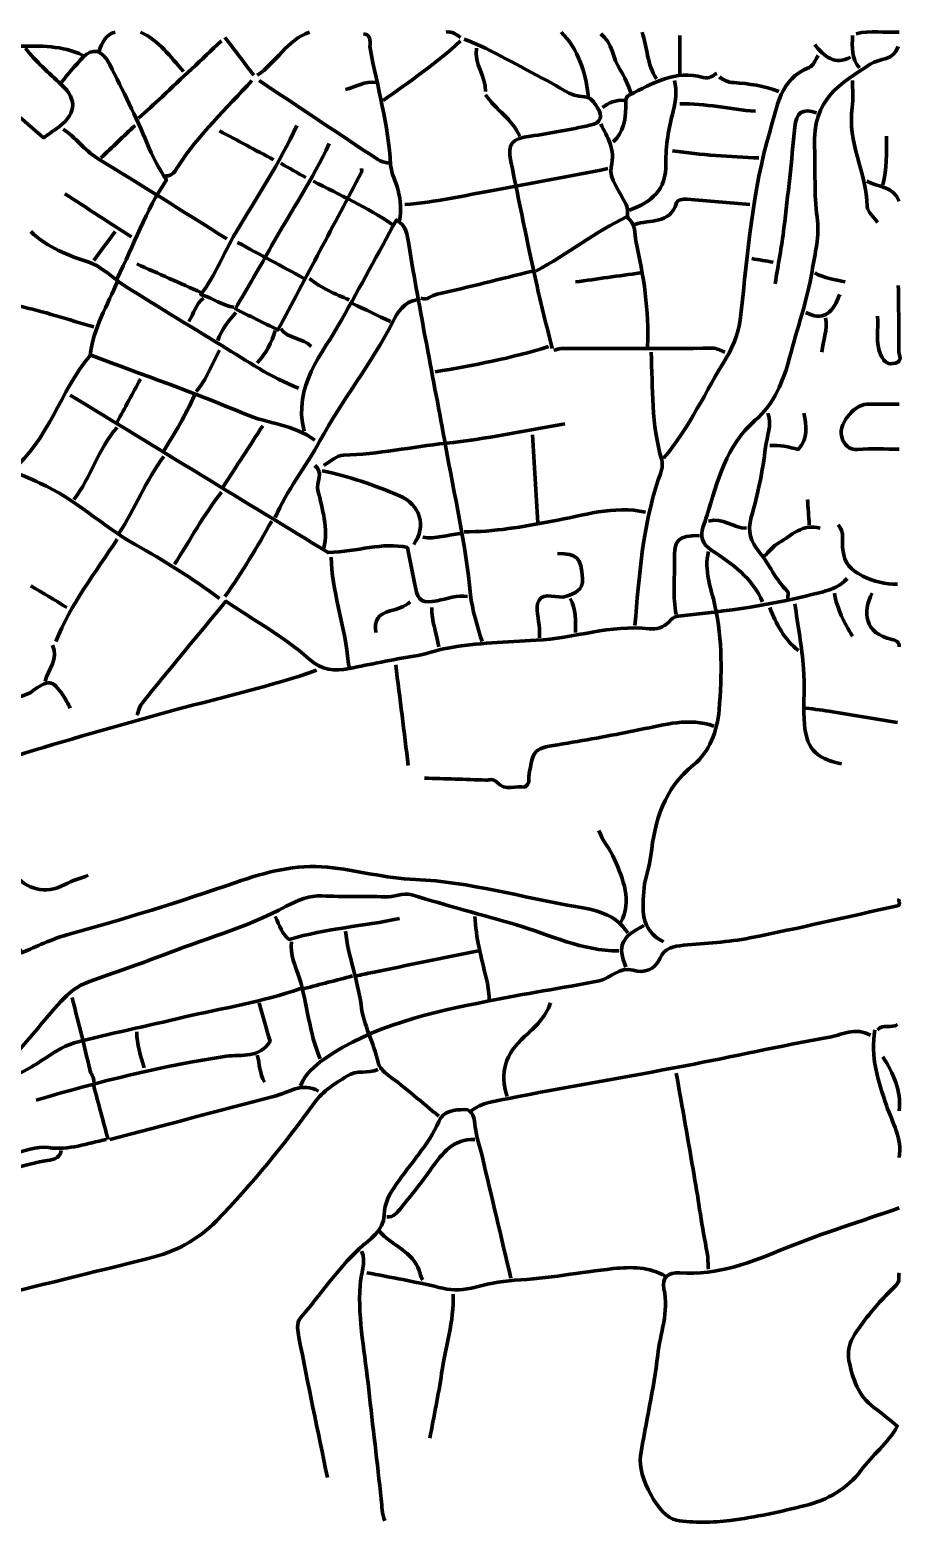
# Model space of a CAD drawing. Header units: inches. Extents: x 15 to 203, y -220 to -69.
# Drawn here: x 153.1 to 203.1, y -154.6 to -69 of the extents above; entities that cross this region are included whole.
import ezdxf

# ---------------------------------------------------------------- set-up
doc = ezdxf.new("R2010")
doc.units = ezdxf.units.IN
doc.header["$MEASUREMENT"] = 0
doc.layers.add('Calque 1', color=7, linetype='Continuous')

msp = doc.modelspace()

# ---------------------------------------------------------------- linework, layer by layer
at = {"layer": 'Calque 1', "color": 7, "lineweight": 70, "true_color": 0xffffff}
for points in [[(157.951, -69.079), (157.392, -69.226), (157.206, -69.692), (157.023, -70.162)], [(159.395, -69.079), (160.465, -69.568), (161.119, -70.511), (161.87, -71.348)], [(169.088, -69.079), (167.799, -69.551), (167.178, -70.83), (166.098, -71.554)], [(177.751, -69.388), (177.501, -69.218), (177.256, -69.033), (176.926, -69.079)], [(188.166, -69.079), (188.464, -69.966), (188.448, -70.949), (188.991, -71.76)], [(190.332, -69.285), (190.332, -70.007), (190.332, -70.729), (190.332, -71.451)], [(200.231, -69.285), (200.233, -69.934), (200.129, -70.607), (200.644, -71.142)], [(202.913, -69.079), (202.089, -69.14), (201.255, -68.957), (200.438, -69.182)], [(164.242, -69.388), (164.792, -70.11), (165.342, -70.832), (165.892, -71.554)], [(177.751, -69.595), (176.373, -70.86), (174.848, -71.933), (173.316, -72.998)], [(178.679, -70.007), (178.507, -70.904), (179.201, -71.62), (179.194, -72.482)], [(198.066, -69.801), (198.608, -70.492), (199.231, -71.005), (200.128, -70.523)], [(172.904, -71.966), (172.266, -71.877), (171.735, -72.239), (171.151, -72.379)], [(179.194, -72.688), (179.779, -73.536), (180.721, -74.087), (181.154, -75.06)], [(187.135, -72.998), (186.667, -72.97), (186.259, -73.121), (185.897, -73.41)], [(190.332, -73.204), (191.793, -73.152), (193.214, -73.531), (194.663, -73.616)], [(159.086, -74.441), (158.432, -75.06), (157.779, -75.679), (157.126, -76.298)], [(163.932, -74.751), (164.963, -75.301), (165.995, -75.851), (167.026, -76.401)], [(202.191, -75.06), (202.193, -75.994), (202.209, -76.928), (201.984, -77.844)], [(189.919, -75.885), (191.56, -76.131), (193.212, -76.243), (194.869, -76.298)], [(167.438, -76.607), (167.92, -76.882), (168.401, -77.157), (168.882, -77.432)], [(173.832, -80.113), (172.401, -79.139), (170.833, -78.415), (169.295, -77.638)], [(201.056, -77.638), (201.687, -77.998), (202.592, -77.906), (202.913, -78.773)], [(155.064, -78.36), (156.336, -79.185), (157.607, -80.01), (158.879, -80.835)], [(157.951, -80.526), (157.539, -81.076), (157.126, -81.626), (156.714, -82.176)], [(168.779, -83.207), (167.507, -82.519), (166.235, -81.832), (164.963, -81.144)], [(194.456, -82.072), (194.869, -82.141), (195.281, -82.21), (195.694, -82.279)], [(159.189, -82.382), (160.426, -82.932), (161.664, -83.482), (162.901, -84.032)], [(188.063, -82.897), (186.825, -83.069), (185.588, -83.241), (184.35, -83.413)], [(198.066, -82.897), (198.612, -83.199), (199.223, -83.28), (199.819, -83.413)], [(169.088, -83.207), (169.758, -83.778), (170.569, -84.09), (171.357, -84.444)], [(163.004, -84.341), (162.572, -84.691), (162.449, -85.232), (162.179, -85.682)], [(171.563, -84.651), (172.285, -84.994), (173.007, -85.338), (173.729, -85.682)], [(164.86, -85.166), (164.456, -85.66), (164.041, -86.147), (163.829, -86.765)], [(198.684, -85.476), (198.832, -86.151), (198.526, -86.78), (198.478, -87.435)], [(167.129, -86.197), (166.922, -86.892), (166.6, -87.523), (166.098, -88.054)], [(167.438, -86.094), (167.861, -86.713), (168.722, -86.586), (169.192, -87.125)], [(163.932, -87.332), (163.504, -88.133), (163.184, -88.995), (162.592, -89.704)], [(182.804, -87.125), (180.678, -87.788), (178.497, -88.198), (176.307, -88.569)], [(159.395, -88.982), (158.948, -89.807), (158.501, -90.632), (158.054, -91.457)], [(162.489, -89.91), (162.012, -91.034), (161.359, -92.062), (160.735, -93.107)], [(158.054, -91.766), (156.956, -92.977), (156.571, -94.616), (155.579, -95.891)], [(166.407, -91.663), (165.651, -92.832), (164.895, -94), (164.139, -95.169)], [(181.876, -92.178), (181.979, -93.863), (182.082, -95.547), (182.185, -97.231)], [(160.735, -93.416), (159.704, -94.794), (159.087, -96.413), (158.157, -97.85)], [(164.035, -95.478), (163.02, -96.774), (162.24, -98.223), (161.354, -99.603)], [(197.653, -95.891), (197.688, -96.372), (197.722, -96.853), (197.756, -97.335)], [(166.923, -97.128), (166.09, -98.61), (165.228, -100.073), (164.242, -101.459)], [(191.982, -97.128), (192.778, -96.876), (193.399, -97.54), (194.147, -97.541)], [(158.054, -98.16), (156.83, -100.086), (155.383, -101.879), (154.548, -104.038)], [(177.751, -97.85), (177.027, -97.902), (176.325, -98.174), (175.585, -98.056)], [(153.104, -100.841), (153.792, -101.253), (154.479, -101.666), (155.167, -102.078)], [(184.041, -101.563), (184.39, -102.177), (184.352, -102.852), (184.35, -103.522)], [(199.2, -101.253), (199.34, -102.163), (199.763, -102.955), (200.231, -103.728)], [(176.101, -102.078), (176.084, -102.862), (176.39, -103.588), (176.513, -104.347)], [(195.488, -102.078), (195.859, -103.023), (196.304, -103.917), (197.138, -104.553)], [(154.342, -104.244), (154.716, -105.034), (154.117, -105.629), (153.929, -106.306)], [(174.038, -105.378), (174.279, -107.303), (174.519, -109.228), (174.76, -111.153)], [(188.269, -120.331), (186.968, -120.976), (186.741, -121.496), (187.238, -122.703)], [(171.563, -123.218), (170.635, -123.459), (169.707, -123.7), (168.779, -123.94)], [(159.189, -126.415), (159.175, -127.133), (159.413, -127.8), (159.601, -128.478)], [(202.809, -126.003), (202.47, -126.247), (201.977, -125.928), (201.675, -126.312)], [(166.098, -127.756), (166.233, -128.272), (166.229, -128.825), (166.51, -129.303)], [(201.984, -127.859), (202.575, -128.806), (203.035, -129.792), (202.913, -130.952)], [(156.714, -129.509), (156.989, -130.54), (157.264, -131.571), (157.539, -132.602)]]:
    msp.add_open_spline(points, degree=3, dxfattribs=at)
for points, knots in [([(172.182, -69.182), (172.727, -69.253), (172.517, -69.76), (172.565, -70.013), (172.992, -72.238), (173.613, -74.429), (173.746, -76.709), (173.774, -77.195), (174.045, -77.658), (174.171, -78.146), (174.325, -78.748), (174.367, -79.313), (174.244, -79.907)], [0, 0, 0, 0, 1, 1, 1, 2, 2, 2, 3, 3, 3, 4, 4, 4, 4]), ([(183.526, -69.079), (184.494, -70.088), (184.916, -71.331), (185.072, -72.688), (185.076, -72.722), (185.072, -72.757), (185.072, -72.791)], [0, 0, 0, 0, 1, 1, 1, 2, 2, 2, 2]), ([(185.794, -69.182), (186.478, -69.701), (186.475, -70.595), (186.917, -71.253), (187.187, -71.656), (187.341, -72.138), (187.547, -72.585)], [0, 0, 0, 0, 1, 1, 1, 2, 2, 2, 2]), ([(156.095, -70.42), (154.914, -69.84), (153.649, -69.878), (152.382, -69.896), (152.051, -69.9), (151.951, -70.157), (151.768, -70.321), (151.241, -70.79), (150.733, -71.279), (150.217, -71.76)], [0, 0, 0, 0, 1, 1, 1, 2, 2, 2, 3, 3, 3, 3]), ([(152.795, -70.007), (153.394, -70.784), (154.135, -71.414), (154.847, -72.081), (155.833, -73.004), (155.703, -73.856), (154.548, -74.648), (154.344, -74.788), (154.142, -74.932), (153.841, -75.142), (152.675, -74.125), (151.498, -73.097), (150.32, -72.07)], [0, 0, 0, 0, 1, 1, 1, 2, 2, 2, 3, 3, 3, 4, 4, 4, 4]), ([(154.857, -71.966), (155.27, -71.485), (155.659, -70.981), (156.101, -70.529), (156.652, -69.966), (157.205, -70.094), (157.632, -70.94), (158.388, -72.436), (159.142, -73.937), (159.782, -75.483), (160.081, -76.206), (160.44, -76.875), (160.888, -77.559), (159.696, -79.321), (159.006, -81.328), (158.054, -83.207)], [0, 0, 0, 0, 1, 1, 1, 2, 2, 2, 3, 3, 3, 4, 4, 4, 5, 5, 5, 5]), ([(164.035, -69.595), (162.901, -70.66), (161.768, -71.727), (160.632, -72.791), (160.188, -73.207), (159.739, -73.616), (159.292, -74.029)], [0, 0, 0, 0, 1, 1, 1, 2, 2, 2, 2]), ([(177.957, -69.492), (179.62, -70.119), (181.123, -71.065), (182.702, -71.861), (183.404, -72.214), (184.011, -72.775), (184.866, -72.8), (185.231, -72.811), (185.402, -73.117), (185.599, -73.402), (185.941, -73.898), (185.835, -74.288), (185.173, -74.431), (184.047, -74.675), (182.912, -74.888), (181.771, -75.05), (180.696, -75.203), (180.436, -75.458), (180.644, -76.503), (181.105, -78.81), (181.586, -81.113), (182.087, -83.412), (182.366, -84.69), (182.701, -85.957), (183.01, -87.229)], [0, 0, 0, 0, 1, 1, 1, 2, 2, 2, 3, 3, 3, 4, 4, 4, 5, 5, 5, 6, 6, 6, 7, 7, 7, 8, 8, 8, 8]), ([(202.861, -69.904), (202.631, -70.717), (201.789, -70.582), (201.256, -70.925), (199.564, -72.013), (197.926, -72.906), (198.06, -75.679), (198.126, -77.018), (198.01, -78.379), (198.207, -79.695), (198.37, -80.782), (198.074, -81.786), (197.914, -82.787), (197.645, -84.465), (197.056, -86.091), (196.626, -87.745), (196.269, -89.115), (195.743, -90.397), (194.657, -91.347), (192.989, -92.806), (192.496, -94.839), (191.878, -96.819), (191.813, -97.026), (191.738, -97.231), (191.673, -97.438), (191.489, -98.02), (191.571, -98.402), (192.168, -98.808), (193.318, -99.589), (194.513, -100.385), (195.075, -101.769)], [0, 0, 0, 0, 1, 1, 1, 2, 2, 2, 3, 3, 3, 4, 4, 4, 5, 5, 5, 6, 6, 6, 7, 7, 7, 8, 8, 8, 9, 9, 9, 10, 10, 10, 10]), ([(198.272, -70.42), (198.1, -70.66), (197.979, -71.03), (197.748, -71.121), (196.077, -71.778), (195.914, -73.369), (195.505, -74.756), (194.493, -78.182), (194.218, -81.737), (193.837, -85.269), (193.742, -86.153), (193.47, -86.985), (193.009, -87.742), (191.827, -89.68), (190.879, -91.764), (189.403, -93.519)], [0, 0, 0, 0, 1, 1, 1, 2, 2, 2, 3, 3, 3, 4, 4, 4, 5, 5, 5, 5]), ([(165.788, -71.863), (164.326, -73.468), (162.73, -74.956), (161.545, -76.804), (161.402, -77.027), (161.23, -77.368), (160.839, -77.329)], [0, 0, 0, 0, 1, 1, 1, 2, 2, 2, 2]), ([(166.201, -71.863), (168.47, -73.376), (170.736, -74.891), (173.011, -76.395), (173.186, -76.51), (173.42, -76.538), (173.626, -76.607)], [0, 0, 0, 0, 1, 1, 1, 2, 2, 2, 2]), ([(192.446, -71.451), (192.203, -71.577), (192.068, -71.801), (191.665, -71.683), (190.094, -71.225), (188.775, -72.025), (187.445, -72.691), (187.132, -72.848), (187.249, -73.156), (187.24, -73.41), (187.215, -74.145), (187.085, -74.837), (186.516, -75.37)], [0, 0, 0, 0, 1, 1, 1, 2, 2, 2, 3, 3, 3, 4, 4, 4, 4]), ([(190.022, -71.863), (190.172, -72.459), (190.111, -73.014), (189.95, -73.625), (189.696, -74.591), (189.517, -75.613), (189.536, -76.606), (189.566, -78.14), (188.701, -78.832), (187.444, -79.288)], [0, 0, 0, 0, 1, 1, 1, 2, 2, 2, 3, 3, 3, 3]), ([(196.003, -72.482), (195.17, -72.181), (194.302, -72.026), (193.424, -71.983), (193.084, -71.966), (192.849, -71.829), (192.6, -71.657)], [0, 0, 0, 0, 1, 1, 1, 2, 2, 2, 2]), ([(200.231, -71.863), (200.231, -72.379), (200.297, -72.905), (200.22, -73.408), (199.916, -75.392), (201.049, -77.149), (201.084, -79.081), (201.09, -79.394), (201.469, -79.701), (201.675, -80.01)], [0, 0, 0, 0, 1, 1, 1, 2, 2, 2, 3, 3, 3, 3]), ([(198.169, -73.72), (197.386, -73.439), (197, -73.687), (196.922, -74.544), (196.746, -76.471), (196.538, -78.397), (196.305, -80.318), (196.175, -81.389), (195.969, -82.451), (195.797, -83.516)], [0, 0, 0, 0, 1, 1, 1, 2, 2, 2, 3, 3, 3, 3]), ([(168.367, -74.441), (167.367, -76.6), (166.056, -78.583), (164.842, -80.618), (164.161, -81.76), (163.727, -83.021), (162.851, -84.127), (163.591, -84.369), (164.105, -84.781), (164.757, -84.857)], [0, 0, 0, 0, 1, 1, 1, 2, 2, 2, 3, 3, 3, 3]), ([(185.794, -74.338), (186.158, -75.123), (186.663, -75.778), (186.394, -76.835), (186.24, -77.438), (186.91, -78.266), (187.248, -78.974), (187.368, -79.224), (187.321, -79.458), (187.341, -79.701)], [0, 0, 0, 0, 1, 1, 1, 2, 2, 2, 3, 3, 3, 3]), ([(164.345, -80.938), (161.87, -79.391), (159.406, -77.826), (156.913, -76.309), (156.164, -75.853), (155.686, -75.111), (154.961, -74.648)], [0, 0, 0, 0, 1, 1, 1, 2, 2, 2, 2]), ([(170.223, -75.473), (169.275, -77.517), (168.018, -79.389), (166.92, -81.349), (166.243, -82.558), (165.536, -83.75), (164.84, -84.955), (165.643, -85.355), (166.428, -85.745), (167.281, -86.169), (168.894, -83.129), (170.487, -80.126), (172.075, -77.121), (172.104, -77.067), (172.079, -76.985), (172.079, -76.916)], [0, 0, 0, 0, 1, 1, 1, 2, 2, 2, 3, 3, 3, 4, 4, 4, 5, 5, 5, 5]), ([(186.207, -76.916), (184.041, -77.329), (181.88, -77.764), (179.709, -78.147), (177.995, -78.449), (176.295, -78.846), (174.554, -78.979)], [0, 0, 0, 0, 1, 1, 1, 2, 2, 2, 2]), ([(137.636, -78.257), (138.521, -78.351), (139.302, -78.744), (140.118, -79.063), (142.058, -79.821), (143.905, -80.781), (145.814, -81.605), (147.395, -82.287), (149.123, -82.73), (150.46, -83.993), (150.904, -84.412), (151.664, -84.631), (152.376, -84.783), (153.841, -85.097), (155.27, -85.579), (156.714, -85.991)], [0, 0, 0, 0, 1, 1, 1, 2, 2, 2, 3, 3, 3, 4, 4, 4, 5, 5, 5, 5]), ([(194.353, -78.979), (193.15, -78.876), (191.947, -78.774), (190.744, -78.668), (190.503, -78.647), (190.199, -78.69), (190.142, -78.881), (189.767, -80.142), (188.602, -79.812), (187.754, -80.113)], [0, 0, 0, 0, 1, 1, 1, 2, 2, 2, 3, 3, 3, 3]), ([(168.779, -91.972), (168.135, -89.378), (169.814, -87.575), (170.94, -85.576), (172.004, -83.685), (173.029, -81.771), (174.072, -79.867), (174.672, -80.204), (174.694, -80.692), (174.784, -81.244), (175.417, -85.109), (176.19, -88.95), (176.893, -92.803), (177.41, -95.641), (178.046, -98.462), (178.331, -101.35), (178.416, -102.214), (178.726, -103.15), (178.988, -104.038)], [0, 0, 0, 0, 1, 1, 1, 2, 2, 2, 3, 3, 3, 4, 4, 4, 5, 5, 5, 6, 6, 6, 6]), ([(188.475, -87.125), (188.579, -85.066), (188.251, -83.044), (187.809, -81.052), (187.722, -80.659), (187.871, -80.12), (187.276, -79.682), (185.507, -80.532), (183.879, -81.815), (182.082, -82.794)], [0, 0, 0, 0, 1, 1, 1, 2, 2, 2, 3, 3, 3, 3]), ([(153.104, -80.526), (154.073, -81.432), (155.256, -81.899), (156.499, -82.306), (157.066, -82.491), (157.54, -82.965), (158.101, -83.338), (157.517, -84.746), (156.675, -86.073), (156.507, -87.641), (154.764, -89.682), (154.145, -92.496), (151.97, -94.241)], [0, 0, 0, 0, 1, 1, 1, 2, 2, 2, 3, 3, 3, 4, 4, 4, 4]), ([(181.876, -82.794), (180.054, -83.241), (178.237, -83.712), (176.405, -84.111), (176.095, -84.179), (175.841, -84.498), (175.482, -84.341)], [0, 0, 0, 0, 1, 1, 1, 2, 2, 2, 2]), ([(158.157, -83.413), (160.109, -84.662), (162.094, -85.866), (164.072, -87.066), (165.49, -87.926), (166.885, -88.906), (168.47, -89.497)], [0, 0, 0, 0, 1, 1, 1, 2, 2, 2, 2]), ([(202.861, -83.619), (202.878, -84.891), (202.908, -86.163), (202.899, -87.435), (202.897, -87.631), (203.139, -87.94), (202.709, -88.063), (202.27, -88.188), (202.06, -88.012), (201.876, -87.644), (201.507, -86.907), (201.748, -86.128), (201.675, -85.372)], [0, 0, 0, 0, 1, 1, 1, 2, 2, 2, 3, 3, 3, 4, 4, 4, 4]), ([(175.276, -84.444), (174.5, -84.513), (174.127, -85.213), (173.874, -85.703), (172.643, -88.093), (170.945, -90.196), (169.687, -92.533), (168.882, -94.031), (167.785, -95.35), (167.129, -96.922)], [0, 0, 0, 0, 1, 1, 1, 2, 2, 2, 3, 3, 3, 3]), ([(199.509, -84.135), (199.475, -84.204), (199.434, -84.27), (199.407, -84.342), (199.07, -85.252), (198.508, -85.654), (197.55, -85.166)], [0, 0, 0, 0, 1, 1, 1, 2, 2, 2, 2]), ([(192.91, -87.435), (192.675, -87.347), (192.478, -87.213), (192.188, -87.215), (189.3, -87.237), (186.413, -87.227), (183.526, -87.233), (183.388, -87.233), (183.251, -87.297), (183.113, -87.332)], [0, 0, 0, 0, 1, 1, 1, 2, 2, 2, 3, 3, 3, 3]), ([(156.611, -87.641), (159.532, -88.741), (162.493, -89.75), (165.359, -90.981), (166.688, -91.553), (168.206, -91.585), (169.398, -92.488)], [0, 0, 0, 0, 1, 1, 1, 2, 2, 2, 2]), ([(188.682, -87.435), (188.784, -89.508), (188.697, -91.598), (189.292, -93.625), (189.405, -94.008), (189.22, -94.386), (189.097, -94.757), (188.196, -97.468), (187.995, -100.292), (187.754, -103.109)], [0, 0, 0, 0, 1, 1, 1, 2, 2, 2, 3, 3, 3, 3]), ([(178.163, -101.459), (177.557, -101.34), (176.986, -101.591), (176.415, -101.694), (175.59, -101.843), (175.319, -101.752), (175.17, -100.944), (175.03, -100.188), (174.869, -99.436), (174.71, -98.646), (173.269, -98.312), (171.867, -98.891), (170.162, -98.934), (165.408, -96.033), (160.39, -92.971), (155.373, -89.91)], [0, 0, 0, 0, 1, 1, 1, 2, 2, 2, 3, 3, 3, 4, 4, 4, 5, 5, 5, 5]), ([(202.913, -90.425), (202.294, -90.425), (201.674, -90.404), (201.057, -90.431), (200.261, -90.464), (199.354, -91.666), (199.634, -92.376), (199.766, -92.712), (200.002, -93.063), (200.542, -93.02), (201.327, -92.956), (202.122, -93.003), (202.913, -93.003)], [0, 0, 0, 0, 1, 1, 1, 2, 2, 2, 3, 3, 3, 4, 4, 4, 4]), ([(183.732, -91.56), (181.463, -91.938), (179.205, -92.421), (176.922, -92.662), (174.963, -92.87), (173.03, -93.302), (171.048, -93.341), (170.666, -93.349), (170.291, -93.725), (169.913, -93.932)], [0, 0, 0, 0, 1, 1, 1, 2, 2, 2, 3, 3, 3, 3]), ([(195.385, -90.941), (195.625, -91.609), (195.319, -92.258), (195.245, -92.896), (195.089, -94.25), (194.811, -95.605), (194.427, -96.913), (194.189, -97.726), (194.399, -98.305), (194.872, -98.879), (195.468, -99.603), (195.82, -100.5), (196.51, -101.16), (196.578, -101.225), (196.519, -101.425), (196.519, -101.563)], [0, 0, 0, 0, 1, 1, 1, 2, 2, 2, 3, 3, 3, 4, 4, 4, 5, 5, 5, 5]), ([(197.447, -90.941), (197.571, -91.662), (197.714, -92.387), (197.127, -93.015), (196.594, -92.883), (196.053, -92.746), (195.488, -92.797)], [0, 0, 0, 0, 1, 1, 1, 2, 2, 2, 2]), ([(169.398, -93.932), (169.931, -94.346), (169.459, -94.892), (169.576, -95.382), (169.833, -96.454), (170.178, -97.541), (169.913, -98.675)], [0, 0, 0, 0, 1, 1, 1, 2, 2, 2, 2]), ([(163.932, -101.563), (162.388, -100.42), (160.763, -99.405), (159.088, -98.464), (157.2, -97.402), (155.63, -95.847), (153.628, -94.946), (153.019, -94.672), (152.443, -94.37), (151.967, -94.351), (148.95, -95.82), (147.491, -98.533), (145.661, -100.93), (143.492, -103.771), (141.478, -106.736), (139.08, -109.4)], [0, 0, 0, 0, 1, 1, 1, 2, 2, 2, 3, 3, 3, 4, 4, 4, 5, 5, 5, 5]), ([(175.069, -98.469), (175.828, -97.417), (175.439, -96.179), (174.248, -95.676), (172.808, -95.068), (171.342, -94.556), (169.81, -94.241)], [0, 0, 0, 0, 1, 1, 1, 2, 2, 2, 2]), ([(188.372, -96.613), (186.531, -96.223), (184.779, -96.804), (183.012, -97.139), (181.338, -97.456), (179.667, -97.749), (177.957, -97.747)], [0, 0, 0, 0, 1, 1, 1, 2, 2, 2, 2]), ([(198.375, -97.541), (197.385, -97.241), (196.742, -97.958), (196.011, -98.378), (195.692, -98.561), (195.453, -98.881), (195.178, -99.139)], [0, 0, 0, 0, 1, 1, 1, 2, 2, 2, 2]), ([(199.406, -97.335), (199.816, -97.75), (199.603, -98.308), (199.678, -98.784), (199.799, -99.555), (200.09, -99.922), (200.823, -100.278), (201.494, -100.605), (202.105, -100.762), (202.809, -100.738)], [0, 0, 0, 0, 1, 1, 1, 2, 2, 2, 3, 3, 3, 3]), ([(191.466, -97.953), (190.22, -97.966), (190.007, -98.158), (190.029, -99.397), (190.047, -100.428), (189.91, -101.466), (190.125, -102.491)], [0, 0, 0, 0, 1, 1, 1, 2, 2, 2, 2]), ([(170.326, -99.191), (170.384, -101.123), (171.059, -102.952), (171.28, -104.86), (171.303, -105.058), (171.307, -105.278), (171.357, -105.481)], [0, 0, 0, 0, 1, 1, 1, 2, 2, 2, 2]), ([(182.288, -103.831), (182.288, -103.659), (182.296, -103.487), (182.287, -103.316), (182.256, -102.766), (182.013, -102.103), (182.236, -101.693), (182.535, -101.143), (183.307, -101.62), (183.83, -101.444), (184.293, -101.289), (184.803, -101.061), (184.757, -100.429), (184.668, -99.21), (184.428, -98.985), (183.319, -98.985)], [0, 0, 0, 0, 1, 1, 1, 2, 2, 2, 3, 3, 3, 4, 4, 4, 5, 5, 5, 5]), ([(191.982, -98.881), (191.692, -99.952), (192.124, -100.983), (192.345, -101.963), (192.798, -103.97), (192.735, -105.956), (192.584, -107.955), (192.493, -109.163), (192.014, -110.384), (191.122, -111.11), (189.417, -112.497), (188.899, -114.292), (188.671, -116.308), (188.6, -116.934), (188.34, -117.541), (188.283, -118.167), (188.176, -119.353), (188.047, -120.587), (189.403, -121.259)], [0, 0, 0, 0, 1, 1, 1, 2, 2, 2, 3, 3, 3, 4, 4, 4, 5, 5, 5, 6, 6, 6, 6]), ([(199.922, -100.428), (199.54, -100.867), (199.084, -101.036), (198.491, -101.196), (195.775, -101.929), (193.01, -102.297), (190.227, -102.581), (189.963, -102.608), (189.858, -102.766), (189.716, -102.907), (189.396, -103.222), (188.994, -103.354), (188.58, -103.306), (186.366, -103.05), (184.263, -103.85), (182.084, -103.966), (180.399, -104.057), (178.702, -104.11), (177.022, -104.413), (176.359, -104.533), (175.736, -104.771), (175.072, -104.876), (173.827, -105.071), (172.596, -105.349), (171.357, -105.582), (170.505, -105.743), (169.839, -105.716), (169.043, -105.017), (167.6, -103.751), (165.882, -102.797), (164.296, -101.725), (162.668, -103.7), (161.078, -105.618), (159.505, -107.55), (159.347, -107.745), (159.292, -108.025), (159.189, -108.266)], [0, 0, 0, 0, 1, 1, 1, 2, 2, 2, 3, 3, 3, 4, 4, 4, 5, 5, 5, 6, 6, 6, 7, 7, 7, 8, 8, 8, 9, 9, 9, 10, 10, 10, 11, 11, 11, 12, 12, 12, 12]), ([(174.863, -101.769), (174.535, -102.05), (174.131, -102.182), (173.727, -102.277), (173.039, -102.438), (172.778, -102.842), (172.904, -103.522)], [0, 0, 0, 0, 1, 1, 1, 2, 2, 2, 2]), ([(196.931, -101.872), (197.103, -103.109), (197.325, -104.343), (197.431, -105.586), (197.512, -106.541), (197.408, -107.511), (197.456, -108.471), (197.54, -110.142), (198.054, -110.726), (199.613, -111.05)], [0, 0, 0, 0, 1, 1, 1, 2, 2, 2, 3, 3, 3, 3]), ([(201.366, -101.253), (200.791, -102.332), (200.92, -103.575), (202.502, -103.923), (202.778, -103.984), (202.93, -104.054), (202.913, -104.347)], [0, 0, 0, 0, 1, 1, 1, 2, 2, 2, 2]), ([(169.501, -105.687), (166.864, -106.602), (164.143, -107.219), (161.453, -107.942), (155.621, -109.51), (149.852, -111.28), (144.129, -113.205), (143.569, -113.393), (143.202, -113.781), (142.792, -114.144)], [0, 0, 0, 0, 1, 1, 1, 2, 2, 2, 3, 3, 3, 3]), ([(152.383, -107.234), (152.64, -107.131), (152.934, -107.076), (153.15, -106.917), (154.134, -106.189), (154.328, -106.199), (154.958, -107.133), (155.113, -107.362), (155.236, -107.612), (155.373, -107.853)], [0, 0, 0, 0, 1, 1, 1, 2, 2, 2, 3, 3, 3, 3]), ([(202.809, -108.678), (201.572, -108.472), (200.335, -108.261), (199.097, -108.062), (198.583, -107.979), (198.066, -107.922), (197.55, -107.853)], [0, 0, 0, 0, 1, 1, 1, 2, 2, 2, 2]), ([(192.291, -108.884), (190.854, -108.388), (189.464, -108.806), (188.062, -109.086), (186.588, -109.381), (185.112, -109.673), (183.627, -109.907), (181.944, -110.172), (181.94, -110.143), (181.669, -111.772), (181.64, -111.944), (181.755, -112.146), (181.441, -112.384), (180.977, -112.262), (180.334, -112.676), (179.814, -112.08), (179.632, -111.871), (179.399, -111.992), (179.194, -111.984), (178.026, -111.937), (176.857, -111.909), (175.688, -111.875)], [0, 0, 0, 0, 1, 1, 1, 2, 2, 2, 3, 3, 3, 4, 4, 4, 5, 5, 5, 6, 6, 6, 7, 7, 7, 7]), ([(185.691, -114.865), (185.886, -115.48), (186.352, -115.962), (186.589, -116.528), (187.071, -117.682), (187.619, -118.889), (186.929, -120.176)], [0, 0, 0, 0, 1, 1, 1, 2, 2, 2, 2]), ([(187.341, -120.743), (186.64, -119.656), (185.445, -119.408), (184.345, -119.229), (181.282, -118.731), (178.281, -117.805), (175.171, -117.685), (173.442, -117.618), (171.8, -117.146), (170.115, -116.975), (168.334, -116.794), (166.565, -117.265), (164.86, -117.854), (161.662, -118.958), (158.433, -119.962), (155.171, -120.862), (154.284, -121.106), (153.448, -121.534), (152.575, -121.883), (152.077, -120.824), (151.635, -119.746), (151.463, -118.572), (151.764, -118.337), (152.073, -118.097), (152.383, -117.856)], [0, 0, 0, 0, 1, 1, 1, 2, 2, 2, 3, 3, 3, 4, 4, 4, 5, 5, 5, 6, 6, 6, 7, 7, 7, 8, 8, 8, 8]), ([(156.404, -117.443), (155.957, -117.615), (155.49, -117.747), (155.068, -117.967), (153.885, -118.581), (152.925, -118.247), (152.073, -117.34)], [0, 0, 0, 0, 1, 1, 1, 2, 2, 2, 2]), ([(186.825, -121.775), (184.744, -121.789), (182.887, -120.858), (180.961, -120.286), (178.969, -119.694), (176.954, -119.183), (174.97, -118.567), (174.413, -118.394), (173.943, -118.717), (173.419, -118.686), (172.218, -118.613), (171.014, -118.689), (169.808, -118.622), (169.134, -118.584), (168.377, -118.882), (167.758, -119.216), (165.458, -120.46), (162.941, -121.135), (160.526, -122.076), (159.099, -122.633), (157.628, -123.081), (156.204, -123.647), (155.592, -123.89), (155.093, -124.373), (154.656, -124.873), (153.678, -125.993), (152.742, -127.151), (151.751, -128.26), (151.53, -128.508), (151.579, -128.739), (151.558, -128.993)], [0, 0, 0, 0, 1, 1, 1, 2, 2, 2, 3, 3, 3, 4, 4, 4, 5, 5, 5, 6, 6, 6, 7, 7, 7, 8, 8, 8, 9, 9, 9, 10, 10, 10, 10]), ([(202.913, -118.784), (202.84, -118.912), (203.06, -119.137), (202.809, -119.193), (199.991, -119.818), (197.18, -120.474), (194.35, -121.034), (193.1, -121.282), (191.811, -121.346), (190.537, -121.457), (189.966, -121.507), (189.453, -121.615), (189.201, -122.189), (188.89, -122.897), (188.278, -123.064), (187.657, -122.885), (186.844, -122.651), (186.395, -123.355), (185.704, -123.492), (183.574, -123.914), (181.426, -124.237), (179.298, -124.662), (176.013, -125.318), (172.745, -126.04), (169.927, -127.981), (169.382, -128.357), (168.858, -128.853), (168.573, -129.509)], [0, 0, 0, 0, 1, 1, 1, 2, 2, 2, 3, 3, 3, 4, 4, 4, 5, 5, 5, 6, 6, 6, 7, 7, 7, 8, 8, 8, 9, 9, 9, 9]), ([(174.244, -119.918), (172.19, -120.37), (170.067, -120.478), (167.932, -121.121), (167.52, -120.866), (167.382, -120.301), (167.129, -119.815)], [0, 0, 0, 0, 1, 1, 1, 2, 2, 2, 2]), ([(178.576, -119.815), (178.635, -121.01), (178.942, -122.164), (179.222, -123.315), (179.325, -123.735), (179.391, -124.137), (179.401, -124.559)], [0, 0, 0, 0, 1, 1, 1, 2, 2, 2, 2]), ([(171.151, -120.64), (171.312, -122.082), (171.861, -123.448), (172.046, -124.873), (172.198, -126.041), (172.777, -127.045), (173.021, -128.165), (173.087, -128.469), (173.318, -128.695), (173.611, -128.91), (174.612, -129.648), (175.551, -130.471), (176.513, -131.262)], [0, 0, 0, 0, 1, 1, 1, 2, 2, 2, 3, 3, 3, 4, 4, 4, 4]), ([(168.057, -121.259), (167.961, -121.993), (168.289, -122.66), (168.498, -123.312), (168.989, -124.843), (169.053, -126.48), (169.707, -127.962)], [0, 0, 0, 0, 1, 1, 1, 2, 2, 2, 2]), ([(178.782, -121.775), (176.754, -122.187), (174.726, -122.599), (172.698, -123.013), (172.387, -123.076), (172.079, -123.15), (171.77, -123.218)], [0, 0, 0, 0, 1, 1, 1, 2, 2, 2, 2]), ([(168.573, -123.94), (166.392, -124.707), (164.108, -125.056), (161.869, -125.587), (159.776, -126.083), (157.664, -126.508), (155.586, -127.06), (154.923, -127.236), (154.325, -127.694), (153.727, -128.072), (152.978, -128.545), (152.242, -128.988), (151.358, -129.223), (150.181, -129.536), (149.443, -130.812), (149.598, -131.984), (149.667, -132.499), (149.736, -133.015), (149.805, -133.531)], [0, 0, 0, 0, 1, 1, 1, 2, 2, 2, 3, 3, 3, 4, 4, 4, 5, 5, 5, 6, 6, 6, 6]), ([(166.201, -124.765), (166.407, -125.487), (166.614, -126.209), (166.826, -126.952), (166.262, -127.954), (165.178, -127.701), (164.339, -127.822), (160.624, -128.359), (157.007, -129.285), (153.414, -130.334)], [0, 0, 0, 0, 1, 1, 1, 2, 2, 2, 3, 3, 3, 3]), ([(155.476, -124.456), (155.82, -125.831), (156.19, -127.2), (156.483, -128.586), (156.538, -128.843), (156.761, -129.029), (156.714, -129.303)], [0, 0, 0, 0, 1, 1, 1, 2, 2, 2, 2]), ([(182.907, -124.765), (182.642, -125.578), (182.004, -126.173), (181.43, -126.688), (180.324, -127.682), (179.98, -128.752), (180.432, -130.127)], [0, 0, 0, 0, 1, 1, 1, 2, 2, 2, 2]), ([(201.263, -126.621), (200.415, -126.106), (199.588, -126.617), (198.793, -126.754), (196.064, -127.227), (193.361, -127.85), (190.64, -128.368), (187.242, -129.014), (183.828, -129.58), (180.437, -130.257), (179.742, -130.396), (178.973, -130.471), (178.369, -130.952)], [0, 0, 0, 0, 1, 1, 1, 2, 2, 2, 3, 3, 3, 4, 4, 4, 4]), ([(201.52, -126.312), (201.256, -127.831), (201.701, -129.237), (202.184, -130.646), (202.516, -131.616), (203.103, -132.533), (202.913, -133.634)], [0, 0, 0, 0, 1, 1, 1, 2, 2, 2, 2]), ([(173.007, -128.581), (172.451, -128.839), (171.823, -128.579), (171.234, -128.962), (170.538, -129.414), (169.893, -129.766), (169.355, -130.509), (167.639, -132.877), (165.802, -135.159), (163.748, -137.264), (162.65, -138.389), (161.37, -139.035), (159.909, -139.402), (156.683, -140.213), (153.451, -141), (150.216, -141.776), (148.537, -142.179), (146.857, -142.585), (145.161, -142.896), (144.174, -143.077), (143.164, -143.068), (142.168, -143.306), (139.886, -143.852), (137.763, -144.89), (135.471, -145.392), (134.904, -145.516), (134.501, -145.893), (134.127, -146.315), (133.747, -146.743), (133.296, -146.878), (132.685, -146.864), (131.703, -146.841), (130.979, -147.612), (130.112, -147.977), (126.954, -149.309), (124.487, -151.644), (121.858, -153.742)], [0, 0, 0, 0, 1, 1, 1, 2, 2, 2, 3, 3, 3, 4, 4, 4, 5, 5, 5, 6, 6, 6, 7, 7, 7, 8, 8, 8, 9, 9, 9, 10, 10, 10, 11, 11, 11, 12, 12, 12, 12]), ([(169.604, -129.818), (168.666, -129.269), (167.867, -129.92), (167.028, -130.135), (163.895, -130.941), (160.77, -131.777), (157.642, -132.602)], [0, 0, 0, 0, 1, 1, 1, 2, 2, 2, 2]), ([(190.125, -128.787), (190.469, -130.746), (190.82, -132.704), (191.154, -134.665), (191.406, -136.141), (191.607, -137.627), (191.903, -139.094), (191.967, -139.415), (191.925, -139.72), (191.982, -140.027)], [0, 0, 0, 0, 1, 1, 1, 2, 2, 2, 3, 3, 3, 3]), ([(180.638, -140.543), (180.088, -138.205), (179.54, -135.868), (178.987, -133.531), (178.857, -132.979), (178.656, -132.437), (178.593, -131.879), (178.54, -131.402), (178.52, -130.867), (177.958, -130.881), (177.434, -130.895), (176.803, -130.903), (176.507, -131.568), (175.906, -132.92), (174.874, -133.985), (174.049, -135.188), (173.699, -135.699), (173.392, -136.214), (173.38, -136.933), (173.365, -137.81), (172.521, -138.333), (171.949, -138.864), (170.663, -140.056), (169.714, -141.512), (168.582, -142.819), (168.312, -143.13), (168.417, -143.589), (168.486, -143.943), (169.006, -146.63), (169.57, -149.308), (170.12, -151.989)], [0, 0, 0, 0, 1, 1, 1, 2, 2, 2, 3, 3, 3, 4, 4, 4, 5, 5, 5, 6, 6, 6, 7, 7, 7, 8, 8, 8, 9, 9, 9, 10, 10, 10, 10]), ([(157.436, -132.602), (156.343, -132.8), (155.311, -133.232), (154.129, -133.058), (153.442, -132.957), (152.692, -133.288), (151.97, -133.429), (151.865, -133.45), (151.765, -133.523), (151.661, -133.527), (148.924, -133.624), (146.474, -134.906), (143.837, -135.454), (141.924, -135.852), (140.345, -137.24), (138.668, -138.275), (136.671, -139.508), (134.695, -140.774), (132.676, -141.97), (132.133, -142.292), (131.422, -142.157), (130.835, -142.058), (129.718, -141.87), (128.739, -142.267), (127.743, -142.574), (127.167, -142.751), (126.642, -142.774), (126.086, -142.605)], [0, 0, 0, 0, 1, 1, 1, 2, 2, 2, 3, 3, 3, 4, 4, 4, 5, 5, 5, 6, 6, 6, 7, 7, 7, 8, 8, 8, 9, 9, 9, 9]), ([(178.576, -132.602), (177.352, -132.555), (176.715, -133.367), (176.094, -134.247), (175.543, -135.028), (174.944, -135.775), (174.341, -136.516), (174.136, -136.767), (173.923, -137.065), (173.523, -137.037)], [0, 0, 0, 0, 1, 1, 1, 2, 2, 2, 3, 3, 3, 3]), ([(154.857, -133.221), (154.756, -133.739), (154.281, -133.764), (153.927, -133.825), (152.221, -134.116), (150.624, -134.848), (148.878, -134.997), (148.078, -135.066), (147.945, -135.532), (148.147, -136.42), (148.552, -138.201), (148.911, -139.993), (149.289, -141.78)], [0, 0, 0, 0, 1, 1, 1, 2, 2, 2, 3, 3, 3, 4, 4, 4, 4]), ([(202.913, -136.521), (200.747, -137.277), (198.548, -137.951), (196.426, -138.814), (194.454, -139.616), (192.519, -140.412), (190.331, -140.238), (189.697, -140.188), (189.277, -140.52), (189.421, -141.158), (189.72, -142.48), (189.207, -143.711), (189.062, -144.973), (188.84, -146.912), (188.381, -148.823), (188.072, -150.753), (187.888, -151.909), (189.135, -154.258), (190.132, -154.427), (191.134, -154.597), (192.2, -154.566), (193.216, -154.44), (194.671, -154.259), (196.121, -153.939), (197.537, -153.586), (198.75, -153.285), (199.951, -152.636), (200.729, -151.564), (201.366, -150.687), (202.266, -150.047), (202.801, -149.033), (202.383, -148.699), (201.935, -148.321), (201.467, -147.97), (200.567, -147.297), (200.24, -146.314), (200.033, -145.285), (199.84, -144.32), (200.445, -143.611), (200.966, -142.924), (201.493, -142.228), (202.088, -141.573), (202.722, -140.972), (202.993, -140.716), (202.859, -140.478), (202.913, -140.233)], [0, 0, 0, 0, 1, 1, 1, 2, 2, 2, 3, 3, 3, 4, 4, 4, 5, 5, 5, 6, 6, 6, 7, 7, 7, 8, 8, 8, 9, 9, 9, 10, 10, 10, 11, 11, 11, 12, 12, 12, 13, 13, 13, 14, 14, 14, 15, 15, 15, 15]), ([(173.11, -137.862), (173.756, -138.629), (174.821, -138.934), (175.303, -139.911), (175.424, -140.156), (175.428, -140.428), (175.585, -140.646)], [0, 0, 0, 0, 1, 1, 1, 2, 2, 2, 2]), ([(172.079, -138.996), (172.373, -139.666), (172.03, -140.303), (171.989, -140.956), (171.865, -142.97), (172.284, -144.946), (172.495, -146.936), (172.718, -149.035), (172.983, -151.129), (173.204, -153.228), (173.249, -153.648), (173.247, -154.069), (173.42, -154.464)], [0, 0, 0, 0, 1, 1, 1, 2, 2, 2, 3, 3, 3, 4, 4, 4, 4]), ([(189.507, -140.44), (188.564, -139.906), (187.58, -139.885), (186.513, -140.002), (184.623, -140.208), (182.752, -140.571), (180.846, -140.671), (180.022, -140.715), (179.18, -140.921), (178.383, -141.115), (177.699, -141.281), (177.153, -141.234), (176.509, -141.076), (175.148, -140.743), (173.763, -140.508), (172.388, -140.233)], [0, 0, 0, 0, 1, 1, 1, 2, 2, 2, 3, 3, 3, 4, 4, 4, 5, 5, 5, 5]), ([(177.338, -141.471), (177.383, -143.018), (176.89, -144.492), (176.67, -146.001), (176.49, -147.238), (176.22, -148.48), (175.998, -149.721)], [0, 0, 0, 0, 1, 1, 1, 2, 2, 2, 2])]:
    msp.add_open_spline(points, degree=3, knots=knots, dxfattribs=at)

doc.saveas('drawing.dxf')
